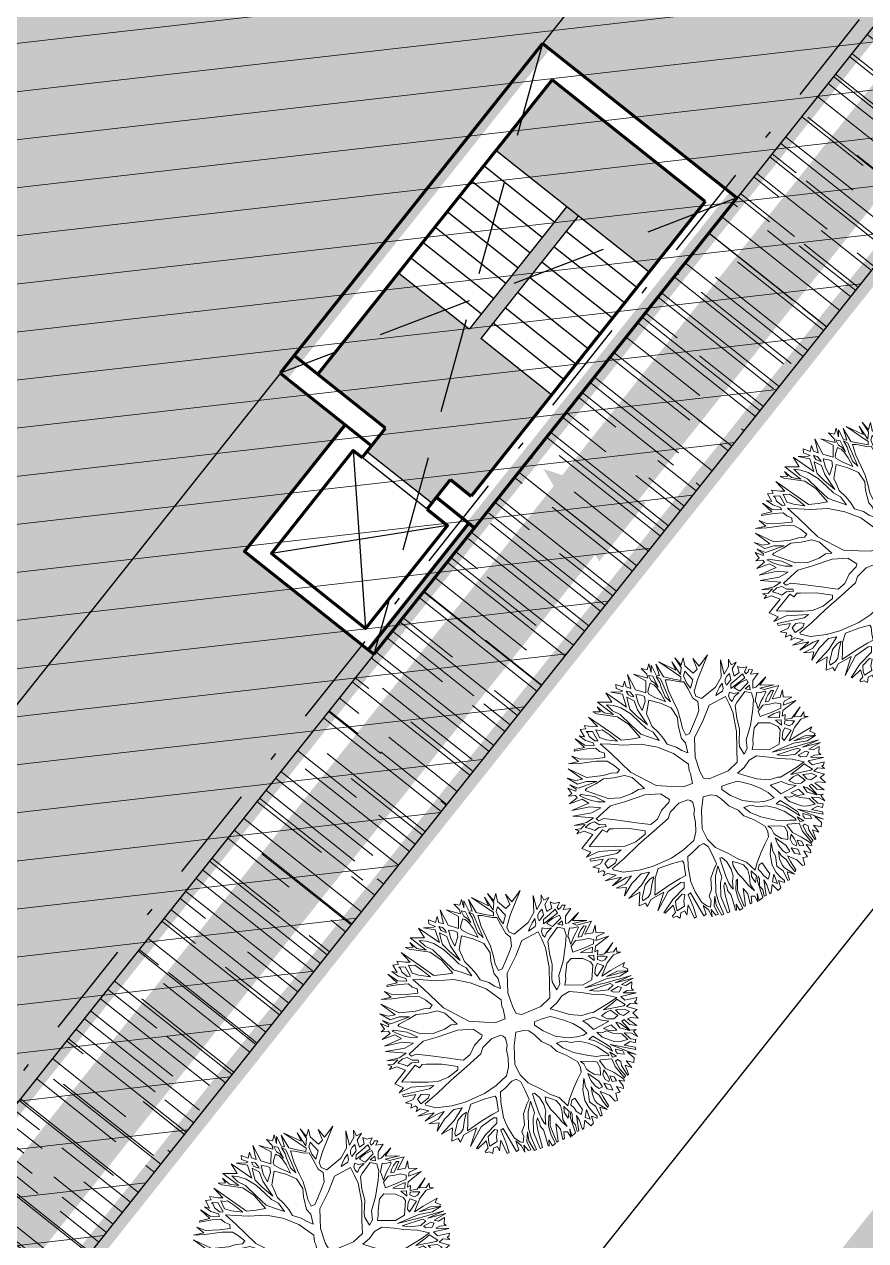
# Model space of a CAD drawing. Header units: metres. Extents: x -664657 to -643449, y -1076720 to -1062383.
# Drawn here: x -660292.32 to -660281.14, y -1066170.79 to -1066154.62 of the extents above; entities that cross this region are included whole.
import ezdxf

# ---------------------------------------------------------------- set-up
doc = ezdxf.new("R2010")
doc.units = ezdxf.units.M
doc.header["$LTSCALE"] = 0.1
for name, pattern in [('DASHDOT', [25.4, 12.7, -6.35, 0, -6.35]), ('DASHED', [19.05, 12.7, -6.35]), ('DIVIDE', [31.75, 12.7, -6.35, 0, -6.35, 0, -6.35]), ('DOT', [6.35, 0, -6.35])]:
    doc.linetypes.add(name, pattern=pattern)
doc.layers.get('0').update_dxf_attribs({"color": 8, "lineweight": 9})
for name, color, linetype in [('AA_THER_DOPRAVA', 142, 'Continuous'), ('AA_THER_KOMUNIKACE', 201, 'Continuous'), ('AA_THER_osy', 46, 'DASHDOT'), ('AA_THER_slabá', 4, 'Continuous'), ('AA_THER_srafy', 52, 'Continuous'), ('AA_THER_SRAFY KATASTR', 14, 'Continuous'), ('AA_THER_ZNACENI', 7, 'Continuous'), ('AA_THER_čerchovaná', 84, 'DIVIDE'), ('AA_THER_čárkovaná', 5, 'DASHED')]:
    doc.layers.add(name, color=color, linetype=linetype)
doc.layers.add('AA_THER_pomocná', color=30, linetype='Continuous', plot=False)
doc.layers.add('AA_THER_silná', color=1, linetype='Continuous', lineweight=70)
doc.layers.add('AA_THER_STAFAZ', color=252, linetype='Continuous', lineweight=0)

# ---------------------------------------------------------------- blocks, each defined once
blk = doc.blocks.new('A$C0C461CEA')
for p, q in [((0.303, 0.735), (0.335, 0.855)), ((0.335, 0.855), (0.332, 0.706)), ((0.483, 0.777), (0.463, 0.845)), ((0.463, 0.845), (0.503, 0.812)), ((0.503, 0.812), (0.541, 0.849)), ((0.541, 0.849), (0.523, 0.775)), ((0.063, 0.606), (-0.009, 0.765)), ((-0.009, 0.765), (0.101, 0.706)), ((0.101, 0.706), (0.094, 0.804)), ((0.094, 0.804), (0.195, 0.61)), ((0.214, 0.725), (0.134, 0.788)), ((0.134, 0.788), (0.212, 0.751)), ((0.191, 0.795), (0.205, 0.826)), ((0.231, 0.749), (0.191, 0.795)), ((0.205, 0.826), (0.247, 0.779)), ((0.212, 0.751), (0.231, 0.749)), ((0.247, 0.779), (0.283, 0.818)), ((0.283, 0.818), (0.273, 0.766)), ((0.273, 0.766), (0.303, 0.735)), ((0.448, 0.732), (0.381, 0.832)), ((0.381, 0.832), (0.473, 0.745)), ((0.473, 0.745), (0.483, 0.777)), ((0.49, 0.711), (0.491, 0.762)), ((0.491, 0.762), (0.519, 0.739)), ((0.519, 0.739), (0.518, 0.634)), ((0.523, 0.775), (0.552, 0.829)), ((0.552, 0.829), (0.55, 0.733)), ((0.572, 0.716), (0.592, 0.82)), ((0.592, 0.82), (0.599, 0.69)), ((0.732, 0.619), (0.623, 0.824)), ((0.623, 0.824), (0.721, 0.691)), ((0.721, 0.691), (0.725, 0.772)), ((0.725, 0.772), (0.739, 0.638)), ((0.773, 0.691), (0.762, 0.79)), ((0.762, 0.79), (0.78, 0.708)), ((0.782, 0.71), (0.826, 0.755)), ((0.826, 0.755), (0.807, 0.687)), ((-0.205, 0.61), (-0.205, 0.641)), ((-0.205, 0.641), (-0.143, 0.596)), ((-0.108, 0.579), (-0.136, 0.688)), ((-0.136, 0.688), (-0.031, 0.479)), ((-0.062, 0.681), (-0.084, 0.71)), ((-0.084, 0.71), (-0.025, 0.681)), ((0.086, 0.573), (-0.062, 0.681)), ((-0.025, 0.681), (-0.029, 0.73)), ((-0.029, 0.73), (-0.001, 0.656)), ((-0.001, 0.656), (0.063, 0.606)), ((0.049, 0.709), (0.1, 0.674)), ((0.071, 0.64), (0.049, 0.709)), ((0.115, 0.58), (0.071, 0.64)), ((0.1, 0.674), (0.148, 0.626)), ((0.195, 0.61), (0.214, 0.725)), ((0.212, 0.581), (0.226, 0.644)), ((0.226, 0.644), (0.236, 0.684)), ((0.236, 0.684), (0.278, 0.625)), ((0.256, 0.734), (0.28, 0.713)), ((0.257, 0.695), (0.256, 0.734)), ((0.272, 0.676), (0.257, 0.695)), ((0.291, 0.657), (0.272, 0.676)), ((0.28, 0.713), (0.29, 0.678)), ((0.29, 0.678), (0.291, 0.657)), ((0.298, 0.594), (0.316, 0.668)), ((0.316, 0.668), (0.354, 0.641)), ((0.332, 0.706), (0.398, 0.641)), ((0.354, 0.641), (0.373, 0.618)), ((0.398, 0.641), (0.448, 0.732)), ((0.419, 0.639), (0.417, 0.618)), ((0.438, 0.663), (0.419, 0.639)), ((0.471, 0.697), (0.438, 0.663)), ((0.482, 0.682), (0.471, 0.697)), ((0.492, 0.669), (0.482, 0.682)), ((0.505, 0.682), (0.49, 0.711)), ((0.503, 0.634), (0.492, 0.669)), ((0.512, 0.575), (0.503, 0.634)), ((0.518, 0.634), (0.505, 0.682)), ((0.539, 0.622), (0.547, 0.66)), ((0.544, 0.723), (0.568, 0.689)), ((0.547, 0.66), (0.544, 0.723)), ((0.55, 0.733), (0.572, 0.716)), ((0.568, 0.689), (0.562, 0.609)), ((0.6, 0.66), (0.581, 0.563)), ((0.599, 0.69), (0.656, 0.641)), ((0.629, 0.644), (0.6, 0.66)), ((0.699, 0.587), (0.629, 0.644)), ((0.656, 0.641), (0.716, 0.594)), ((0.739, 0.638), (0.773, 0.691)), ((0.785, 0.647), (0.756, 0.617)), ((0.78, 0.708), (0.782, 0.71)), ((0.811, 0.549), (0.785, 0.647)), ((0.807, 0.687), (0.84, 0.599)), ((1.024, 0.679), (0.847, 0.53)), ((0.888, 0.613), (0.897, 0.711)), ((0.897, 0.711), (0.915, 0.627)), ((0.915, 0.627), (1.024, 0.679)), ((-0.291, 0.473), (-0.326, 0.577)), ((-0.326, 0.577), (-0.279, 0.488)), ((-0.256, 0.522), (-0.284, 0.582)), ((-0.284, 0.582), (-0.25, 0.553)), ((-0.25, 0.553), (-0.251, 0.627)), ((-0.251, 0.627), (-0.205, 0.61)), ((-0.215, 0.587), (-0.164, 0.562)), ((-0.208, 0.57), (-0.215, 0.587)), ((-0.212, 0.536), (-0.208, 0.57)), ((-0.186, 0.48), (-0.212, 0.536)), ((-0.164, 0.562), (-0.163, 0.47)), ((-0.143, 0.596), (-0.108, 0.579)), ((-0.134, 0.562), (-0.138, 0.487)), ((-0.111, 0.544), (-0.134, 0.562)), ((-0.084, 0.536), (-0.111, 0.544)), ((-0.05, 0.471), (-0.084, 0.536)), ((0.141, 0.467), (0.086, 0.573)), ((0.154, 0.458), (0.115, 0.58)), ((0.148, 0.626), (0.198, 0.54)), ((0.198, 0.54), (0.234, 0.438)), ((0.236, 0.499), (0.212, 0.581)), ((0.278, 0.625), (0.267, 0.543)), ((0.267, 0.543), (0.281, 0.388)), ((0.299, 0.519), (0.298, 0.594)), ((0.359, 0.578), (0.299, 0.519)), ((0.392, 0.572), (0.318, 0.477)), ((0.373, 0.618), (0.359, 0.578)), ((0.469, 0.501), (0.392, 0.572)), ((0.417, 0.618), (0.449, 0.568)), ((0.449, 0.568), (0.492, 0.518)), ((0.511, 0.491), (0.512, 0.575)), ((0.53, 0.531), (0.539, 0.622)), ((0.551, 0.471), (0.53, 0.531)), ((0.562, 0.609), (0.551, 0.471)), ((0.581, 0.563), (0.574, 0.456)), ((0.735, 0.569), (0.699, 0.587)), ((0.716, 0.594), (0.732, 0.619)), ((0.736, 0.502), (0.735, 0.569)), ((0.756, 0.617), (0.75, 0.55)), ((0.75, 0.55), (0.759, 0.494)), ((0.759, 0.494), (0.811, 0.549)), ((0.847, 0.53), (0.772, 0.454)), ((0.84, 0.599), (0.888, 0.613)), ((1.039, 0.454), (1.103, 0.589)), ((1.103, 0.589), (1.074, 0.465)), ((1.137, 0.506), (1.166, 0.562)), ((1.166, 0.562), (1.164, 0.508)), ((-0.394, 0.388), (-0.424, 0.459)), ((-0.424, 0.459), (-0.372, 0.399)), ((-0.386, 0.487), (-0.377, 0.497)), ((-0.28, 0.452), (-0.386, 0.487)), ((-0.377, 0.497), (-0.291, 0.473)), ((-0.209, 0.421), (-0.28, 0.452)), ((-0.279, 0.488), (-0.209, 0.448)), ((-0.207, 0.472), (-0.256, 0.522)), ((-0.209, 0.448), (-0.207, 0.472)), ((-0.194, 0.381), (-0.209, 0.421)), ((-0.163, 0.47), (-0.186, 0.48)), ((-0.157, 0.436), (-0.114, 0.321)), ((-0.081, 0.391), (-0.157, 0.436)), ((-0.138, 0.487), (-0.095, 0.443)), ((-0.095, 0.443), (-0.013, 0.385)), ((-0.013, 0.385), (-0.05, 0.471)), ((-0.031, 0.479), (0.019, 0.379)), ((0.175, 0.322), (0.141, 0.467)), ((0.193, 0.345), (0.154, 0.458)), ((0.234, 0.438), (0.258, 0.367)), ((0.281, 0.388), (0.236, 0.499)), ((0.318, 0.477), (0.314, 0.414)), ((0.532, 0.422), (0.469, 0.501)), ((0.492, 0.518), (0.511, 0.491)), ((0.54, 0.324), (0.532, 0.422)), ((0.574, 0.456), (0.571, 0.374)), ((0.738, 0.409), (0.736, 0.502)), ((0.772, 0.454), (0.768, 0.41)), ((0.955, 0.401), (1.039, 0.454)), ((1.085, 0.438), (1.06, 0.421)), ((1.074, 0.465), (1.137, 0.506)), ((1.117, 0.447), (1.085, 0.438)), ((1.102, 0.394), (1.117, 0.447)), ((1.154, 0.472), (1.142, 0.409)), ((1.213, 0.508), (1.154, 0.472)), ((1.164, 0.508), (1.213, 0.508)), ((1.193, 0.416), (1.206, 0.47)), ((1.206, 0.47), (1.232, 0.441)), ((1.232, 0.441), (1.276, 0.429)), ((1.276, 0.429), (1.239, 0.399)), ((-0.436, 0.238), (-0.503, 0.376)), ((-0.503, 0.376), (-0.397, 0.235)), ((-0.394, 0.371), (-0.482, 0.412)), ((-0.482, 0.412), (-0.394, 0.388)), ((-0.256, 0.32), (-0.394, 0.371)), ((-0.372, 0.399), (-0.265, 0.347)), ((-0.265, 0.347), (-0.176, 0.312)), ((-0.174, 0.275), (-0.256, 0.32)), ((-0.162, 0.346), (-0.194, 0.381)), ((-0.176, 0.312), (-0.162, 0.346)), ((-0.114, 0.321), (-0.04, 0.095)), ((0.012, 0.333), (-0.081, 0.391)), ((0.154, 0.269), (0.012, 0.333)), ((0.019, 0.379), (0.096, 0.349)), ((0.096, 0.349), (0.175, 0.322)), ((0.24, 0.295), (0.193, 0.345)), ((0.258, 0.367), (0.296, 0.309)), ((0.314, 0.414), (0.309, 0.363)), ((0.309, 0.363), (0.334, 0.286)), ((0.513, 0.258), (0.54, 0.324)), ((0.571, 0.374), (0.551, 0.283)), ((0.731, 0.289), (0.76, 0.363)), ((0.76, 0.363), (0.738, 0.409)), ((0.768, 0.41), (0.8, 0.37)), ((0.8, 0.37), (0.955, 0.401)), ((0.943, 0.354), (0.922, 0.336)), ((0.922, 0.336), (0.992, 0.342)), ((0.983, 0.384), (0.943, 0.354)), ((1.022, 0.404), (0.983, 0.384)), ((0.992, 0.342), (1.008, 0.359)), ((1.008, 0.359), (1.022, 0.404)), ((1.06, 0.421), (1.046, 0.396)), ((1.046, 0.396), (1.046, 0.37)), ((1.046, 0.37), (1.102, 0.394)), ((1.084, 0.364), (1.065, 0.329)), ((1.065, 0.329), (1.216, 0.353)), ((1.151, 0.377), (1.084, 0.364)), ((1.115, 0.327), (1.094, 0.318)), ((1.094, 0.318), (1.123, 0.272)), ((1.157, 0.334), (1.115, 0.327)), ((1.142, 0.409), (1.193, 0.416)), ((1.216, 0.393), (1.151, 0.377)), ((1.223, 0.332), (1.157, 0.334)), ((1.216, 0.353), (1.216, 0.393)), ((1.221, 0.303), (1.223, 0.332)), ((1.239, 0.399), (1.239, 0.378)), ((1.239, 0.378), (1.266, 0.383)), ((1.336, 0.335), (1.265, 0.299)), ((1.266, 0.383), (1.281, 0.398)), ((1.308, 0.383), (1.275, 0.358)), ((1.275, 0.358), (1.336, 0.335)), ((1.281, 0.398), (1.308, 0.383)), ((-0.577, 0.172), (-0.583, 0.229)), ((-0.583, 0.229), (-0.536, 0.174)), ((-0.526, 0.187), (-0.556, 0.247)), ((-0.556, 0.247), (-0.505, 0.187)), ((-0.495, 0.221), (-0.55, 0.309)), ((-0.55, 0.309), (-0.495, 0.256)), ((-0.495, 0.256), (-0.436, 0.238)), ((-0.415, 0.205), (-0.495, 0.221)), ((-0.397, 0.235), (-0.263, 0.181)), ((-0.142, 0.224), (-0.174, 0.275)), ((-0.114, 0.159), (-0.142, 0.224)), ((0.266, 0.178), (0.154, 0.269)), ((0.308, 0.222), (0.24, 0.295)), ((0.296, 0.309), (0.308, 0.222)), ((0.334, 0.286), (0.348, 0.221)), ((0.348, 0.221), (0.354, 0.16)), ((0.485, 0.148), (0.513, 0.258)), ((0.534, 0.218), (0.533, 0.155)), ((0.551, 0.283), (0.534, 0.218)), ((0.619, 0.192), (0.694, 0.255)), ((0.694, 0.255), (0.731, 0.289)), ((0.834, 0.289), (0.726, 0.197)), ((0.992, 0.29), (0.834, 0.289)), ((0.985, 0.138), (0.99, 0.219)), ((0.99, 0.219), (0.992, 0.29)), ((1.019, 0.28), (1.014, 0.25)), ((1.014, 0.25), (1.022, 0.223)), ((1.04, 0.305), (1.019, 0.28)), ((1.022, 0.223), (1.057, 0.251)), ((1.065, 0.28), (1.04, 0.305)), ((1.161, 0.247), (1.054, 0.196)), ((1.057, 0.251), (1.11, 0.266)), ((1.11, 0.266), (1.065, 0.28)), ((1.123, 0.272), (1.221, 0.303)), ((1.207, 0.21), (1.161, 0.247)), ((1.221, 0.277), (1.173, 0.268)), ((1.173, 0.268), (1.209, 0.239)), ((1.209, 0.239), (1.221, 0.277)), ((1.265, 0.299), (1.236, 0.242)), ((1.236, 0.242), (1.263, 0.236)), ((1.263, 0.236), (1.379, 0.275)), ((1.411, 0.18), (1.289, 0.213)), ((1.289, 0.213), (1.317, 0.184)), ((1.379, 0.275), (1.301, 0.236)), ((1.301, 0.236), (1.411, 0.18)), ((-0.635, 0.101), (-0.551, 0.117)), ((-0.612, 0.165), (-0.577, 0.172)), ((-0.557, 0.142), (-0.612, 0.165)), ((-0.551, 0.117), (-0.557, 0.142)), ((-0.536, 0.174), (-0.526, 0.187)), ((-0.509, 0.126), (-0.526, 0.126)), ((-0.526, 0.126), (-0.492, 0.08)), ((-0.416, 0.057), (-0.509, 0.126)), ((-0.505, 0.187), (-0.335, 0.163)), ((-0.444, 0.15), (-0.46, 0.141)), ((-0.46, 0.141), (-0.318, -0.013)), ((-0.353, 0.149), (-0.444, 0.15)), ((-0.335, 0.163), (-0.415, 0.205)), ((-0.273, 0.155), (-0.353, 0.149)), ((-0.191, 0.121), (-0.273, 0.155)), ((-0.263, 0.181), (-0.194, 0.167)), ((-0.194, 0.167), (-0.145, 0.146)), ((-0.099, 0.096), (-0.191, 0.121)), ((-0.145, 0.146), (-0.114, 0.159)), ((0.364, 0.065), (0.266, 0.178)), ((0.354, 0.16), (0.409, 0.103)), ((0.498, 0.096), (0.485, 0.148)), ((0.533, 0.155), (0.567, 0.153)), ((0.567, 0.153), (0.619, 0.192)), ((0.726, 0.197), (0.588, 0.099)), ((0.934, -0.024), (0.985, 0.138)), ((1.029, 0.181), (0.99, 0.078)), ((1.054, 0.196), (1.029, 0.181)), ((1.15, 0.081), (1.193, 0.151)), ((1.201, 0.118), (1.192, 0.06)), ((1.192, 0.06), (1.242, 0.105)), ((1.193, 0.151), (1.207, 0.21)), ((1.249, 0.194), (1.201, 0.132)), ((1.201, 0.132), (1.201, 0.118)), ((1.242, 0.105), (1.277, 0.128)), ((1.268, 0.179), (1.249, 0.194)), ((1.314, 0.169), (1.268, 0.179)), ((1.294, 0.108), (1.276, 0.086)), ((1.277, 0.128), (1.319, 0.158)), ((1.327, 0.131), (1.294, 0.108)), ((1.305, 0.077), (1.384, 0.138)), ((1.319, 0.158), (1.314, 0.169)), ((1.317, 0.184), (1.443, 0.155)), ((1.367, 0.149), (1.327, 0.131)), ((1.443, 0.155), (1.34, 0.081)), ((1.384, 0.138), (1.367, 0.149)), ((1.406, 0.061), (1.454, 0.109)), ((1.454, 0.109), (1.431, 0.05)), ((-0.493, -0.002), (-0.644, 0.041)), ((-0.644, 0.041), (-0.485, 0.03)), ((-0.519, 0.086), (-0.635, 0.101)), ((-0.485, 0.03), (-0.519, 0.086)), ((-0.492, 0.08), (-0.453, 0.038)), ((-0.453, 0.038), (-0.411, 0.003)), ((-0.354, -0.026), (-0.416, 0.057)), ((-0.411, 0.003), (-0.354, -0.026)), ((-0.05, 0.048), (-0.099, 0.096)), ((0, -0.086), (-0.05, 0.048)), ((-0.04, 0.095), (0.101, -0.11)), ((0.435, -0.079), (0.364, 0.065)), ((0.409, 0.103), (0.439, 0.053)), ((0.439, 0.053), (0.476, 0.01)), ((0.476, 0.01), (0.498, 0.096)), ((0.588, 0.099), (0.514, -0.053)), ((0.99, 0.078), (0.966, -0.017)), ((1.064, -0.035), (1.15, 0.081)), ((1.184, 0.044), (1.176, -0.007)), ((1.242, 0.072), (1.184, 0.044)), ((1.297, 0.051), (1.242, 0.072)), ((1.276, 0.086), (1.305, 0.077)), ((1.347, 0.037), (1.297, 0.051)), ((1.34, 0.081), (1.406, 0.061)), ((1.386, 0.006), (1.347, 0.037)), ((1.367, -0.026), (1.386, 0.006)), ((1.421, 0.016), (1.398, -0.011)), ((1.495, 0.013), (1.421, 0.016)), ((1.431, 0.05), (1.495, 0.013)), ((-0.599, -0.118), (-0.687, -0.081)), ((-0.687, -0.081), (-0.582, -0.108)), ((-0.508, -0.101), (-0.659, -0.004)), ((-0.659, -0.004), (-0.5, -0.057)), ((-0.544, -0.105), (-0.508, -0.101)), ((-0.5, -0.057), (-0.412, -0.054)), ((-0.412, -0.054), (-0.493, -0.002)), ((-0.33, -0.078), (-0.491, -0.12)), ((-0.208, -0.104), (-0.33, -0.078)), ((-0.318, -0.013), (-0.221, -0.06)), ((-0.221, -0.06), (-0.118, -0.072)), ((-0.023, -0.134), (-0.208, -0.104)), ((-0.118, -0.072), (-0.051, -0.067)), ((-0.051, -0.067), (0, -0.086)), ((0.412, -0.132), (0.435, -0.079)), ((0.514, -0.053), (0.492, -0.182)), ((0.864, -0.159), (0.934, -0.024)), ((0.966, -0.017), (0.908, -0.119)), ((0.973, -0.127), (1.064, -0.035)), ((1.084, -0.067), (1.026, -0.151)), ((1.138, -0.047), (1.084, -0.067)), ((1.225, -0.095), (1.138, -0.047)), ((1.176, -0.007), (1.277, -0.02)), ((1.271, -0.153), (1.225, -0.095)), ((1.231, -0.04), (1.321, -0.091)), ((1.289, -0.041), (1.231, -0.04)), ((1.277, -0.02), (1.367, -0.026)), ((1.324, -0.116), (1.277, -0.096)), ((1.277, -0.096), (1.303, -0.157)), ((1.346, -0.047), (1.289, -0.041)), ((1.321, -0.091), (1.346, -0.047)), ((1.374, -0.053), (1.346, -0.093)), ((1.346, -0.093), (1.374, -0.091)), ((1.374, -0.091), (1.353, -0.129)), ((1.514, -0.029), (1.374, -0.053)), ((1.398, -0.011), (1.514, -0.029)), ((1.41, -0.147), (1.519, -0.094)), ((1.519, -0.094), (1.431, -0.145)), ((-0.701, -0.157), (-0.672, -0.144)), ((-0.634, -0.167), (-0.701, -0.157)), ((-0.672, -0.144), (-0.697, -0.115)), ((-0.697, -0.115), (-0.649, -0.134)), ((-0.649, -0.134), (-0.599, -0.118)), ((-0.583, -0.227), (-0.634, -0.167)), ((-0.561, -0.129), (-0.611, -0.142)), ((-0.611, -0.142), (-0.575, -0.175)), ((-0.582, -0.108), (-0.544, -0.105)), ((-0.575, -0.175), (-0.552, -0.204)), ((-0.519, -0.137), (-0.561, -0.129)), ((-0.552, -0.204), (-0.506, -0.197)), ((-0.491, -0.179), (-0.519, -0.137)), ((-0.506, -0.197), (-0.448, -0.22)), ((-0.491, -0.12), (-0.481, -0.145)), ((-0.444, -0.203), (-0.491, -0.179)), ((-0.481, -0.145), (-0.435, -0.149)), ((-0.448, -0.22), (-0.444, -0.203)), ((-0.435, -0.149), (-0.35, -0.207)), ((-0.35, -0.207), (-0.2, -0.314)), ((0.101, -0.19), (-0.023, -0.134)), ((0.101, -0.11), (0.215, -0.18)), ((0.147, -0.271), (0.101, -0.19)), ((0.215, -0.18), (0.302, -0.23)), ((0.386, -0.241), (0.412, -0.157)), ((0.412, -0.157), (0.412, -0.132)), ((0.492, -0.182), (0.493, -0.246)), ((0.814, -0.262), (0.864, -0.159)), ((0.908, -0.119), (0.897, -0.15)), ((0.897, -0.15), (0.901, -0.228)), ((0.901, -0.228), (0.946, -0.198)), ((0.946, -0.198), (0.973, -0.127)), ((1.009, -0.187), (0.98, -0.225)), ((1.026, -0.151), (1.009, -0.187)), ((1.208, -0.294), (1.276, -0.187)), ((1.276, -0.187), (1.271, -0.153)), ((1.318, -0.192), (1.287, -0.212)), ((1.303, -0.157), (1.324, -0.116)), ((1.356, -0.236), (1.318, -0.192)), ((1.347, -0.14), (1.333, -0.161)), ((1.333, -0.161), (1.36, -0.194)), ((1.368, -0.148), (1.347, -0.14)), ((1.353, -0.129), (1.41, -0.147)), ((1.36, -0.194), (1.389, -0.194)), ((1.4, -0.166), (1.368, -0.148)), ((1.389, -0.194), (1.421, -0.179)), ((1.476, -0.191), (1.394, -0.229)), ((1.421, -0.179), (1.4, -0.166)), ((1.431, -0.145), (1.486, -0.17)), ((1.541, -0.201), (1.476, -0.191)), ((1.486, -0.17), (1.527, -0.148)), ((1.527, -0.148), (1.511, -0.184)), ((1.511, -0.184), (1.541, -0.201)), ((-0.721, -0.288), (-0.583, -0.227)), ((-0.67, -0.354), (-0.721, -0.288)), ((-0.49, -0.229), (-0.658, -0.302)), ((-0.658, -0.302), (-0.588, -0.343)), ((-0.465, -0.267), (-0.49, -0.229)), ((-0.431, -0.251), (-0.465, -0.267)), ((-0.402, -0.266), (-0.431, -0.251)), ((-0.281, -0.328), (-0.402, -0.266)), ((-0.2, -0.314), (-0.141, -0.358)), ((0.046, -0.318), (0.128, -0.29)), ((0.128, -0.29), (0.147, -0.271)), ((0.302, -0.23), (0.386, -0.241)), ((0.493, -0.246), (0.533, -0.274)), ((0.533, -0.274), (0.71, -0.29)), ((0.71, -0.29), (0.814, -0.262)), ((0.846, -0.329), (0.914, -0.295)), ((0.914, -0.295), (0.987, -0.292)), ((0.98, -0.225), (1.12, -0.297)), ((0.987, -0.292), (1.076, -0.35)), ((1.12, -0.297), (1.208, -0.294)), ((1.287, -0.212), (1.256, -0.26)), ((1.256, -0.26), (1.262, -0.288)), ((1.262, -0.288), (1.356, -0.236)), ((1.394, -0.229), (1.298, -0.308)), ((1.298, -0.308), (1.389, -0.301)), ((1.389, -0.301), (1.527, -0.295)), ((1.527, -0.295), (1.496, -0.321)), ((-0.722, -0.374), (-0.67, -0.354)), ((-0.605, -0.381), (-0.722, -0.374)), ((-0.705, -0.422), (-0.705, -0.403)), ((-0.705, -0.403), (-0.475, -0.468)), ((-0.429, -0.459), (-0.605, -0.381)), ((-0.588, -0.343), (-0.459, -0.411)), ((-0.459, -0.411), (-0.383, -0.446)), ((-0.167, -0.411), (-0.281, -0.328)), ((-0.182, -0.436), (-0.167, -0.411)), ((-0.141, -0.358), (-0.098, -0.387)), ((0.06, -0.41), (-0.099, -0.448)), ((-0.098, -0.387), (-0.025, -0.371)), ((-0.025, -0.371), (0.046, -0.318)), ((0.101, -0.37), (0.06, -0.41)), ((0.202, -0.337), (0.101, -0.37)), ((0.284, -0.347), (0.202, -0.337)), ((0.301, -0.364), (0.284, -0.347)), ((0.295, -0.448), (0.313, -0.389)), ((0.313, -0.389), (0.301, -0.364)), ((0.414, -0.386), (0.348, -0.481)), ((0.482, -0.404), (0.414, -0.386)), ((0.518, -0.429), (0.482, -0.404)), ((0.601, -0.382), (0.587, -0.408)), ((0.587, -0.408), (0.628, -0.487)), ((0.66, -0.39), (0.601, -0.382)), ((0.74, -0.406), (0.66, -0.39)), ((0.768, -0.431), (0.74, -0.406)), ((0.773, -0.347), (0.846, -0.329)), ((0.833, -0.407), (0.773, -0.347)), ((0.896, -0.469), (0.833, -0.407)), ((1.076, -0.35), (1.146, -0.402)), ((1.322, -0.346), (1.122, -0.328)), ((1.122, -0.328), (1.314, -0.377)), ((1.146, -0.366), (1.331, -0.398)), ((1.205, -0.406), (1.146, -0.366)), ((1.146, -0.402), (1.247, -0.462)), ((1.293, -0.438), (1.205, -0.406)), ((1.314, -0.377), (1.526, -0.421)), ((1.436, -0.382), (1.322, -0.346)), ((1.331, -0.398), (1.35, -0.423)), ((1.439, -0.334), (1.334, -0.329)), ((1.334, -0.329), (1.521, -0.375)), ((1.526, -0.421), (1.375, -0.412)), ((1.375, -0.412), (1.53, -0.449)), ((1.521, -0.375), (1.436, -0.382)), ((1.513, -0.369), (1.439, -0.334)), ((1.496, -0.321), (1.528, -0.358)), ((1.528, -0.358), (1.513, -0.369)), ((-0.671, -0.512), (-0.715, -0.477)), ((-0.715, -0.477), (-0.643, -0.483)), ((-0.602, -0.457), (-0.705, -0.422)), ((-0.697, -0.539), (-0.671, -0.512)), ((-0.643, -0.483), (-0.602, -0.457)), ((-0.562, -0.478), (-0.608, -0.497)), ((-0.608, -0.497), (-0.603, -0.545)), ((-0.528, -0.49), (-0.562, -0.478)), ((-0.5, -0.512), (-0.528, -0.49)), ((-0.523, -0.534), (-0.5, -0.512)), ((-0.475, -0.468), (-0.429, -0.459)), ((-0.274, -0.489), (-0.439, -0.537)), ((-0.383, -0.446), (-0.284, -0.456)), ((-0.284, -0.456), (-0.182, -0.436)), ((-0.099, -0.448), (-0.274, -0.489)), ((0.252, -0.551), (0.271, -0.484)), ((0.271, -0.484), (0.295, -0.448)), ((0.348, -0.481), (0.309, -0.559)), ((0.544, -0.477), (0.518, -0.429)), ((0.574, -0.561), (0.544, -0.477)), ((0.628, -0.487), (0.7, -0.576)), ((0.831, -0.489), (0.768, -0.431)), ((0.885, -0.552), (0.831, -0.489)), ((0.987, -0.527), (0.896, -0.469)), ((1.247, -0.462), (1.328, -0.531)), ((1.35, -0.423), (1.293, -0.438)), ((1.308, -0.455), (1.382, -0.454)), ((1.323, -0.478), (1.308, -0.455)), ((1.367, -0.498), (1.323, -0.478)), ((1.403, -0.475), (1.367, -0.498)), ((1.382, -0.454), (1.403, -0.475)), ((1.434, -0.521), (1.395, -0.521)), ((1.395, -0.521), (1.492, -0.575)), ((1.53, -0.449), (1.415, -0.452)), ((1.415, -0.452), (1.445, -0.477)), ((1.485, -0.543), (1.434, -0.521)), ((1.445, -0.477), (1.505, -0.474)), ((1.505, -0.474), (1.477, -0.522)), ((1.477, -0.522), (1.485, -0.543)), ((-0.651, -0.541), (-0.697, -0.539)), ((-0.537, -0.67), (-0.676, -0.63)), ((-0.676, -0.63), (-0.569, -0.633)), ((-0.67, -0.585), (-0.643, -0.564)), ((-0.628, -0.583), (-0.67, -0.585)), ((-0.643, -0.564), (-0.651, -0.541)), ((-0.569, -0.633), (-0.628, -0.583)), ((-0.603, -0.545), (-0.555, -0.54)), ((-0.569, -0.566), (-0.571, -0.578)), ((-0.571, -0.578), (-0.503, -0.638)), ((-0.439, -0.537), (-0.569, -0.566)), ((-0.555, -0.54), (-0.523, -0.534)), ((0.165, -0.682), (0.215, -0.623)), ((0.215, -0.623), (0.252, -0.551)), ((0.276, -0.629), (0.273, -0.73)), ((0.309, -0.559), (0.276, -0.629)), ((0.627, -0.632), (0.574, -0.561)), ((0.648, -0.697), (0.627, -0.632)), ((0.7, -0.576), (0.793, -0.643)), ((0.927, -0.618), (0.885, -0.552)), ((0.953, -0.683), (0.927, -0.618)), ((0.973, -0.572), (1.072, -0.589)), ((0.997, -0.622), (0.973, -0.572)), ((1.063, -0.541), (0.987, -0.527)), ((1.018, -0.681), (0.997, -0.622)), ((1.084, -0.55), (1.063, -0.541)), ((1.072, -0.589), (1.119, -0.642)), ((1.24, -0.542), (1.084, -0.55)), ((1.135, -0.61), (1.181, -0.601)), ((1.169, -0.658), (1.135, -0.61)), ((1.271, -0.556), (1.173, -0.572)), ((1.173, -0.572), (1.345, -0.623)), ((1.181, -0.601), (1.228, -0.603)), ((1.228, -0.603), (1.262, -0.674)), ((1.328, -0.531), (1.24, -0.542)), ((1.339, -0.652), (1.266, -0.621)), ((1.266, -0.621), (1.279, -0.67)), ((1.32, -0.545), (1.271, -0.556)), ((1.362, -0.62), (1.32, -0.545)), ((1.345, -0.623), (1.362, -0.62)), ((1.492, -0.575), (1.361, -0.539)), ((1.361, -0.539), (1.376, -0.585)), ((1.404, -0.631), (1.364, -0.641)), ((1.376, -0.585), (1.48, -0.613)), ((1.457, -0.664), (1.404, -0.631)), ((1.48, -0.613), (1.461, -0.634)), ((-0.639, -0.698), (-0.537, -0.67)), ((-0.507, -0.691), (-0.639, -0.698)), ((-0.54, -0.767), (-0.622, -0.732)), ((-0.622, -0.732), (-0.532, -0.735)), ((-0.532, -0.735), (-0.456, -0.699)), ((-0.456, -0.699), (-0.507, -0.691)), ((-0.503, -0.638), (-0.373, -0.687)), ((-0.374, -0.724), (-0.483, -0.76)), ((-0.302, -0.746), (-0.374, -0.724)), ((-0.373, -0.687), (-0.256, -0.714)), ((-0.256, -0.714), (-0.076, -0.727)), ((-0.076, -0.727), (0.048, -0.713)), ((0.048, -0.713), (0.165, -0.682)), ((0.273, -0.73), (0.303, -0.824)), ((0.706, -0.765), (0.648, -0.697)), ((0.68, -0.635), (0.71, -0.698)), ((0.723, -0.641), (0.68, -0.635)), ((0.71, -0.698), (0.771, -0.775)), ((0.755, -0.654), (0.723, -0.641)), ((0.793, -0.687), (0.755, -0.654)), ((0.793, -0.643), (0.86, -0.669)), ((0.861, -0.713), (0.793, -0.687)), ((0.86, -0.669), (0.919, -0.683)), ((0.923, -0.765), (0.861, -0.713)), ((0.919, -0.683), (0.953, -0.683)), ((0.943, -0.738), (0.987, -0.729)), ((0.987, -0.729), (1.026, -0.796)), ((1.087, -0.68), (1.018, -0.681)), ((1.033, -0.716), (1.053, -0.774)), ((1.078, -0.743), (1.033, -0.716)), ((1.171, -0.679), (1.087, -0.68)), ((1.099, -0.713), (1.174, -0.717)), ((1.139, -0.759), (1.099, -0.713)), ((1.119, -0.642), (1.171, -0.679)), ((1.218, -0.683), (1.169, -0.658)), ((1.174, -0.717), (1.193, -0.78)), ((1.262, -0.674), (1.218, -0.683)), ((1.22, -0.716), (1.225, -0.775)), ((1.246, -0.741), (1.22, -0.716)), ((1.292, -0.73), (1.269, -0.733)), ((1.269, -0.733), (1.293, -0.833)), ((1.279, -0.67), (1.304, -0.696)), ((1.314, -0.791), (1.292, -0.73)), ((1.304, -0.696), (1.367, -0.69)), ((1.351, -0.74), (1.321, -0.736)), ((1.321, -0.736), (1.366, -0.826)), ((1.367, -0.69), (1.339, -0.652)), ((1.364, -0.641), (1.432, -0.706)), ((1.432, -0.706), (1.386, -0.715)), ((1.386, -0.715), (1.406, -0.775)), ((1.461, -0.634), (1.444, -0.636)), ((1.444, -0.636), (1.457, -0.664)), ((-0.483, -0.76), (-0.59, -0.822)), ((-0.59, -0.822), (-0.54, -0.767)), ((-0.568, -0.862), (-0.416, -0.81)), ((-0.388, -0.824), (-0.446, -0.892)), ((-0.416, -0.81), (-0.302, -0.746)), ((-0.329, -0.8), (-0.388, -0.824)), ((-0.335, -0.847), (-0.287, -0.798)), ((-0.287, -0.798), (-0.329, -0.8)), ((-0.283, -0.813), (-0.322, -0.887)), ((-0.221, -0.753), (-0.283, -0.813)), ((-0.092, -0.771), (-0.221, -0.753)), ((-0.004, -0.791), (-0.092, -0.771)), ((-0.024, -0.869), (-0.002, -0.812)), ((-0.002, -0.812), (-0.004, -0.791)), ((0.055, -0.78), (0.014, -0.86)), ((0.103, -0.771), (0.055, -0.78)), ((0.185, -0.745), (0.103, -0.771)), ((0.227, -0.745), (0.185, -0.745)), ((0.25, -0.786), (0.227, -0.745)), ((0.249, -0.862), (0.25, -0.786)), ((0.303, -0.824), (0.376, -0.924)), ((0.766, -0.864), (0.706, -0.765)), ((0.771, -0.775), (0.873, -0.86)), ((0.975, -0.826), (0.923, -0.765)), ((0.979, -0.769), (0.943, -0.738)), ((1.031, -0.928), (0.975, -0.826)), ((1.005, -0.804), (0.979, -0.769)), ((1.045, -0.869), (1.005, -0.804)), ((1.026, -0.796), (1.051, -0.84)), ((1.051, -0.84), (1.075, -0.882)), ((1.053, -0.774), (1.127, -0.856)), ((1.111, -0.744), (1.078, -0.743)), ((1.151, -0.786), (1.111, -0.744)), ((1.193, -0.78), (1.139, -0.759)), ((1.217, -0.83), (1.151, -0.786)), ((1.239, -0.897), (1.217, -0.83)), ((1.225, -0.775), (1.289, -0.835)), ((1.293, -0.863), (1.24, -0.831)), ((1.24, -0.831), (1.264, -0.903)), ((1.269, -0.792), (1.246, -0.741)), ((1.289, -0.835), (1.269, -0.792)), ((1.293, -0.833), (1.345, -0.856)), ((1.366, -0.826), (1.314, -0.791)), ((1.406, -0.775), (1.351, -0.74)), ((-0.457, -0.859), (-0.568, -0.862)), ((-0.519, -0.958), (-0.457, -0.859)), ((-0.463, -0.909), (-0.469, -0.936)), ((-0.469, -0.936), (-0.415, -0.93)), ((-0.446, -0.892), (-0.463, -0.909)), ((-0.415, -0.93), (-0.381, -0.913)), ((-0.381, -0.913), (-0.335, -0.847)), ((-0.322, -0.887), (-0.355, -0.942)), ((-0.355, -0.942), (-0.206, -0.924)), ((-0.206, -0.924), (-0.095, -0.918)), ((-0.095, -0.918), (-0.04, -0.918)), ((-0.04, -0.918), (-0.024, -0.869)), ((0.014, -0.86), (-0.027, -0.987)), ((0.243, -0.953), (0.249, -0.862)), ((0.292, -0.925), (0.277, -0.999)), ((0.309, -0.927), (0.292, -0.925)), ((0.33, -0.981), (0.309, -0.927)), ((0.376, -0.924), (0.427, -1.003)), ((0.75, -0.958), (0.766, -0.918)), ((0.766, -0.918), (0.766, -0.864)), ((0.789, -0.874), (0.884, -0.921)), ((0.804, -0.903), (0.789, -0.874)), ((0.804, -0.956), (0.804, -0.903)), ((0.873, -0.86), (0.932, -0.9)), ((0.884, -0.921), (0.914, -0.946)), ((0.914, -0.946), (0.914, -0.998)), ((0.932, -0.9), (0.98, -0.916)), ((0.939, -0.942), (0.95, -1.023)), ((0.95, -0.942), (0.939, -0.942)), ((1.04, -0.98), (0.95, -0.942)), ((0.98, -0.916), (1.029, -0.945)), ((1.029, -0.945), (1.031, -0.928)), ((1.075, -0.925), (1.045, -0.869)), ((1.05, -0.921), (1.086, -0.98)), ((1.051, -0.97), (1.05, -0.921)), ((1.075, -0.882), (1.075, -0.925)), ((1.259, -1.006), (1.085, -0.865)), ((1.085, -0.865), (1.242, -1.046)), ((1.098, -0.94), (1.107, -0.921)), ((1.105, -0.963), (1.098, -0.94)), ((1.107, -0.921), (1.156, -0.965)), ((1.127, -0.856), (1.163, -0.878)), ((1.163, -0.878), (1.239, -0.897)), ((1.249, -0.922), (1.189, -0.924)), ((1.189, -0.924), (1.265, -0.987)), ((1.281, -0.953), (1.249, -0.922)), ((1.264, -0.903), (1.302, -0.93)), ((1.302, -0.93), (1.281, -0.953)), ((1.327, -0.913), (1.293, -0.863)), ((1.345, -0.856), (1.318, -0.856)), ((1.318, -0.856), (1.327, -0.913)), ((-0.458, -0.964), (-0.519, -0.958)), ((-0.456, -0.999), (-0.458, -0.964)), ((-0.402, -0.959), (-0.456, -0.999)), ((-0.275, -0.955), (-0.402, -0.959)), ((-0.396, -1.075), (-0.275, -0.955)), ((-0.237, -0.968), (-0.396, -1.075)), ((-0.36, -1.114), (-0.235, -1.047)), ((-0.105, -0.95), (-0.237, -0.968)), ((-0.235, -1.047), (-0.102, -1.004)), ((-0.142, -1.045), (-0.222, -1.071)), ((-0.125, -1.059), (-0.142, -1.045)), ((-0.078, -0.962), (-0.105, -0.95)), ((-0.102, -1.004), (-0.078, -0.962)), ((-0.027, -0.987), (-0.034, -1.08)), ((0.102, -1.129), (0.142, -1.04)), ((0.184, -1.043), (0.122, -1.171)), ((0.142, -1.04), (0.206, -0.982)), ((0.246, -0.974), (0.184, -1.043)), ((0.206, -0.982), (0.243, -0.953)), ((0.23, -1.077), (0.246, -0.974)), ((0.277, -0.999), (0.264, -1.085)), ((0.333, -1.053), (0.33, -0.981)), ((0.374, -0.999), (0.362, -1.036)), ((0.362, -1.036), (0.365, -1.114)), ((0.41, -1.033), (0.374, -0.999)), ((0.444, -1.071), (0.41, -1.033)), ((0.427, -1.003), (0.48, -1.062)), ((0.558, -1.109), (0.631, -1.046)), ((0.631, -1.046), (0.693, -0.999)), ((0.746, -1.013), (0.692, -1.098)), ((0.693, -0.999), (0.75, -0.958)), ((0.726, -1.085), (0.746, -1.013)), ((0.79, -1.059), (0.793, -1.031)), ((0.793, -1.031), (0.796, -0.994)), ((0.796, -0.994), (0.85, -1.098)), ((0.813, -0.977), (0.804, -0.956)), ((0.841, -1.024), (0.813, -0.977)), ((0.885, -1.058), (0.841, -1.024)), ((0.914, -0.998), (0.885, -1.058)), ((0.906, -1.064), (0.934, -1.03)), ((0.934, -1.03), (0.94, -1.076)), ((0.95, -1.023), (1.001, -1.095)), ((1.032, -1.052), (1.04, -0.98)), ((1.059, -1.178), (1.032, -1.052)), ((1.086, -0.98), (1.051, -0.97)), ((1.059, -1.012), (1.058, -1.092)), ((1.08, -1.009), (1.059, -1.012)), ((1.097, -1.037), (1.08, -1.009)), ((1.085, -1.069), (1.097, -1.037)), ((1.156, -0.996), (1.105, -0.963)), ((1.156, -0.965), (1.156, -0.996)), ((1.242, -1.046), (1.185, -0.992)), ((1.185, -0.992), (1.213, -1.063)), ((1.265, -0.987), (1.259, -1.006)), ((-0.351, -1.121), (-0.36, -1.114)), ((-0.255, -1.094), (-0.351, -1.121)), ((-0.267, -1.159), (-0.255, -1.094)), ((-0.242, -1.119), (-0.248, -1.151)), ((-0.248, -1.151), (-0.172, -1.146)), ((-0.222, -1.071), (-0.242, -1.119)), ((-0.141, -1.15), (-0.193, -1.224)), ((-0.172, -1.146), (-0.16, -1.106)), ((-0.16, -1.106), (-0.125, -1.059)), ((-0.146, -1.278), (-0.141, -1.15)), ((-0.098, -1.074), (-0.109, -1.185)), ((-0.075, -1.069), (-0.098, -1.074)), ((-0.066, -1.3), (-0.075, -1.069)), ((-0.034, -1.08), (-0.027, -1.189)), ((0.056, -1.171), (0.102, -1.129)), ((0.143, -1.221), (0.197, -1.113)), ((0.207, -1.153), (0.183, -1.225)), ((0.197, -1.113), (0.23, -1.077)), ((0.232, -1.127), (0.207, -1.153)), ((0.227, -1.18), (0.232, -1.127)), ((0.264, -1.085), (0.258, -1.15)), ((0.258, -1.15), (0.261, -1.188)), ((0.267, -1.213), (0.294, -1.15)), ((0.294, -1.15), (0.321, -1.112)), ((0.297, -1.24), (0.34, -1.156)), ((0.321, -1.112), (0.333, -1.053)), ((0.34, -1.156), (0.325, -1.162)), ((0.365, -1.114), (0.382, -1.166)), ((0.443, -1.184), (0.457, -1.127)), ((0.457, -1.127), (0.444, -1.071)), ((0.48, -1.148), (0.458, -1.192)), ((0.48, -1.062), (0.512, -1.16)), ((0.5, -1.209), (0.48, -1.148)), ((0.512, -1.16), (0.558, -1.109)), ((0.564, -1.133), (0.538, -1.164)), ((0.596, -1.13), (0.564, -1.133)), ((0.603, -1.193), (0.596, -1.13)), ((0.692, -1.098), (0.664, -1.19)), ((0.695, -1.217), (0.726, -1.131)), ((0.726, -1.131), (0.726, -1.085)), ((0.766, -1.11), (0.745, -1.173)), ((0.77, -1.152), (0.766, -1.11)), ((0.794, -1.206), (0.77, -1.152)), ((0.802, -1.122), (0.79, -1.059)), ((0.821, -1.155), (0.802, -1.122)), ((0.854, -1.157), (0.821, -1.155)), ((0.85, -1.098), (0.854, -1.157)), ((0.88, -1.134), (0.881, -1.188)), ((0.924, -1.173), (0.88, -1.134)), ((0.903, -1.11), (0.906, -1.064)), ((0.924, -1.139), (0.903, -1.11)), ((0.939, -1.127), (0.924, -1.139)), ((0.94, -1.076), (0.939, -1.127)), ((0.949, -1.154), (0.955, -1.101)), ((0.985, -1.168), (0.949, -1.154)), ((0.955, -1.101), (0.983, -1.126)), ((0.983, -1.126), (0.985, -1.168)), ((1.001, -1.095), (1.036, -1.157)), ((1.036, -1.157), (1.049, -1.184)), ((1.058, -1.092), (1.075, -1.163)), ((1.092, -1.167), (1.085, -1.069)), ((1.115, -1.083), (1.103, -1.165)), ((1.155, -1.127), (1.115, -1.083)), ((1.192, -1.097), (1.14, -1.053)), ((1.14, -1.053), (1.155, -1.127)), ((1.213, -1.063), (1.192, -1.097)), ((-0.305, -1.172), (-0.267, -1.159)), ((-0.305, -1.187), (-0.305, -1.172)), ((-0.273, -1.193), (-0.305, -1.187)), ((-0.254, -1.22), (-0.273, -1.193)), ((-0.227, -1.182), (-0.254, -1.22)), ((-0.189, -1.184), (-0.227, -1.182)), ((-0.193, -1.224), (-0.189, -1.184)), ((-0.109, -1.185), (-0.125, -1.278)), ((-0.029, -1.216), (-0.041, -1.296)), ((-0.006, -1.273), (-0.029, -1.216)), ((-0.027, -1.189), (0.003, -1.241)), ((0.003, -1.241), (0.022, -1.26)), ((0.022, -1.26), (0.051, -1.215)), ((0.051, -1.215), (0.056, -1.171)), ((0.097, -1.194), (0.053, -1.265)), ((0.072, -1.268), (0.097, -1.194)), ((0.102, -1.252), (0.094, -1.366)), ((0.122, -1.171), (0.102, -1.252)), ((0.128, -1.374), (0.143, -1.221)), ((0.183, -1.225), (0.149, -1.374)), ((0.217, -1.3), (0.228, -1.245)), ((0.219, -1.203), (0.227, -1.18)), ((0.228, -1.245), (0.219, -1.203)), ((0.261, -1.188), (0.267, -1.213)), ((0.284, -1.234), (0.264, -1.316)), ((0.279, -1.392), (0.297, -1.24)), ((0.325, -1.162), (0.284, -1.234)), ((0.347, -1.25), (0.294, -1.391)), ((0.36, -1.309), (0.347, -1.25)), ((0.382, -1.166), (0.395, -1.216)), ((0.395, -1.216), (0.4, -1.254)), ((0.4, -1.254), (0.409, -1.275)), ((0.418, -1.245), (0.443, -1.184)), ((0.423, -1.315), (0.418, -1.245)), ((0.458, -1.192), (0.465, -1.255)), ((0.486, -1.253), (0.46, -1.398)), ((0.465, -1.255), (0.5, -1.209)), ((0.482, -1.299), (0.513, -1.24)), ((0.513, -1.215), (0.486, -1.253)), ((0.513, -1.24), (0.513, -1.215)), ((0.538, -1.164), (0.551, -1.2)), ((0.551, -1.2), (0.555, -1.234)), ((0.555, -1.234), (0.577, -1.28)), ((0.577, -1.28), (0.61, -1.247)), ((0.61, -1.247), (0.603, -1.193)), ((0.664, -1.19), (0.665, -1.262)), ((0.665, -1.262), (0.678, -1.314)), ((0.724, -1.278), (0.695, -1.217)), ((0.745, -1.173), (0.74, -1.228)), ((0.74, -1.228), (0.746, -1.259)), ((0.746, -1.259), (0.797, -1.349)), ((0.797, -1.267), (0.794, -1.206)), ((0.873, -1.249), (0.817, -1.181)), ((0.817, -1.181), (0.817, -1.235)), ((0.817, -1.235), (0.825, -1.323)), ((0.894, -1.316), (0.873, -1.249)), ((0.881, -1.188), (0.919, -1.222)), ((0.929, -1.257), (0.913, -1.32)), ((0.919, -1.222), (0.924, -1.173)), ((0.967, -1.269), (0.929, -1.257)), ((1.007, -1.252), (0.962, -1.21)), ((0.962, -1.21), (0.967, -1.269)), ((1.044, -1.201), (1.006, -1.17)), ((1.006, -1.17), (1.011, -1.208)), ((1.015, -1.233), (1.007, -1.252)), ((1.011, -1.208), (1.015, -1.233)), ((1.049, -1.184), (1.044, -1.201)), ((1.075, -1.163), (1.059, -1.178)), ((1.103, -1.165), (1.092, -1.167)), ((-0.125, -1.278), (-0.146, -1.278)), ((-0.041, -1.296), (-0.066, -1.3)), ((-0.005, -1.34), (-0.006, -1.273)), ((0.016, -1.281), (-0.005, -1.34)), ((0.029, -1.341), (0.016, -1.281)), ((0.052, -1.345), (0.029, -1.341)), ((0.053, -1.265), (0.052, -1.345)), ((0.075, -1.366), (0.072, -1.268)), ((0.094, -1.366), (0.075, -1.366)), ((0.2, -1.386), (0.217, -1.3)), ((0.229, -1.342), (0.206, -1.388)), ((0.233, -1.402), (0.229, -1.342)), ((0.264, -1.316), (0.263, -1.398)), ((0.338, -1.397), (0.36, -1.309)), ((0.377, -1.342), (0.355, -1.395)), ((0.403, -1.357), (0.377, -1.342)), ((0.406, -1.411), (0.403, -1.357)), ((0.432, -1.344), (0.406, -1.411)), ((0.409, -1.275), (0.423, -1.315)), ((0.42, -1.407), (0.432, -1.344)), ((0.477, -1.394), (0.493, -1.337)), ((0.493, -1.337), (0.482, -1.299)), ((0.539, -1.269), (0.494, -1.396)), ((0.527, -1.399), (0.541, -1.319)), ((0.541, -1.319), (0.539, -1.269)), ((0.583, -1.338), (0.544, -1.397)), ((0.607, -1.407), (0.583, -1.338)), ((0.598, -1.319), (0.639, -1.264)), ((0.628, -1.352), (0.598, -1.319)), ((0.639, -1.264), (0.628, -1.352)), ((0.65, -1.333), (0.637, -1.397)), ((0.687, -1.373), (0.65, -1.333)), ((0.678, -1.314), (0.695, -1.358)), ((0.695, -1.358), (0.687, -1.373)), ((0.72, -1.371), (0.724, -1.278)), ((0.751, -1.301), (0.737, -1.372)), ((0.797, -1.349), (0.751, -1.301)), ((0.81, -1.334), (0.797, -1.267)), ((0.825, -1.323), (0.81, -1.334)), ((0.913, -1.32), (0.894, -1.316)), ((0.149, -1.374), (0.128, -1.374)), ((0.206, -1.388), (0.2, -1.386)), ((0.263, -1.398), (0.233, -1.402)), ((0.294, -1.391), (0.279, -1.392)), ((0.355, -1.395), (0.338, -1.397)), ((0.46, -1.398), (0.42, -1.407)), ((0.494, -1.396), (0.477, -1.394)), ((0.544, -1.397), (0.527, -1.399)), ((0.637, -1.397), (0.607, -1.407)), ((0.737, -1.372), (0.72, -1.371))]:
    blk.add_line(p, q)

msp = doc.modelspace()

# ---------------------------------------------------------------- hatches: boundary and pattern name
at = {"layer": 'AA_THER_srafy'}
h = msp.add_hatch(color=61, dxfattribs=at)
h.dxf.hatch_style = 1
h.paths.add_polyline_path([(-660281.141, -1066149.473), (-660286.385, -1066145.304), (-660307.855, -1066172.307), (-660301.772, -1066175.422)])
h = msp.add_hatch(color=61, dxfattribs=at)
h.dxf.hatch_style = 1
h.paths.add_polyline_path([(-660285.435, -1066154.874), (-660284.144, -1066155.901), (-660282.852, -1066156.928), (-660278.558, -1066151.527), (-660281.141, -1066149.474)])
at = {"layer": 'AA_THER_srafy', "lineweight": 9}
h = msp.add_hatch(dxfattribs=at)
h.set_pattern_fill('AR-RROOF', color=253, scale=0.02, style=0)
h.set_pattern_definition([(321.512676, (-656030.26, -1069498.5804), (1.190946247, -0.297893937), [7.62, -1.016, 2.54, -0.508]), (321.512676, (-656029.57305, -1069498.8021), (0.0228439, 0.845003885), [1.524, -0.16764, 3.048, -0.381]), (321.512676, (-656029.79244, -1069498.4005), (2.279521616, -1.377561865), [4.064, -0.7112, 2.032, -0.508])])
h.paths.add_polyline_path([(-660276.992, -1066152.772), (-660278.558, -1066151.527), (-660298.776, -1066176.956), (-660301.315, -1066180.15), (-660299.499, -1066181.08)])
h.paths.add_polyline_path([(-660302.894, -1066179.341), (-660301.315, -1066180.15), (-660298.776, -1066176.956), (-660301.772, -1066175.422, 0.199992)])
h.paths.add_polyline_path([(-660301.785, -1066175.438), (-660301.772, -1066175.422), (-660302.722, -1066174.935, 0.163733), (-660303.979, -1066178.785), (-660302.894, -1066179.341, -0.198967)])
h.paths.add_polyline_path([(-660302.722, -1066174.935), (-660304.78, -1066173.881), (-660306.447, -1066173.027, 0.096532), (-660307.943, -1066176.756), (-660303.979, -1066178.785, -0.163733)])
h.paths.add_polyline_path([(-660306.447, -1066173.027), (-660307.788, -1066172.341, 0.084193), (-660309.326, -1066176.047), (-660307.943, -1066176.756, -0.096532)])
h.paths.add_polyline_path([(-660310.394, -1066175.5), (-660309.326, -1066176.047, -0.084193), (-660307.788, -1066172.341), (-660307.855, -1066172.307)])
h.paths.add_polyline_path([(-660308.926, -1066175.422), (-660306.818, -1066177.098), (-660305.051, -1066174.875), (-660307.159, -1066173.199)], flags=9)
at = {"layer": 'AA_THER_srafy'}
h = msp.add_hatch(color=31, dxfattribs=at)
h.dxf.hatch_style = 1
h.paths.add_polyline_path([(-660286.731, -1066158.418), (-660287.35, -1066157.926), (-660288.185, -1066158.975)])
h.paths.add_polyline_path([(-660288.185, -1066158.975), (-660288.42, -1066159.272), (-660287.52, -1066159.988), (-660287.707, -1066160.222), (-660287.769, -1066160.301), (-660287.083, -1066160.847), (-660286.47, -1066158.625), (-660286.731, -1066158.418)])
h.paths.add_polyline_path([(-660287.083, -1066160.847), (-660286.908, -1066160.985), (-660286.846, -1066160.907), (-660286.659, -1066160.672), (-660286.385, -1066160.89), (-660285.315, -1066159.544), (-660286.254, -1066158.797), (-660285.61, -1066157.987), (-660285.978, -1066158.128), (-660286.411, -1066158.672), (-660286.47, -1066158.625)])
h.paths.add_polyline_path([(-660284.477, -1066157.552), (-660283.404, -1066157.14), (-660283.274, -1066156.976), (-660285.309, -1066155.358), (-660285.707, -1066155.859), (-660285.869, -1066156.446)])
h.paths.add_polyline_path([(-660285.707, -1066155.859), (-660286.056, -1066156.298), (-660285.869, -1066156.446)])
h.paths.add_polyline_path([(-660284.477, -1066157.552), (-660284.02, -1066157.916), (-660283.404, -1066157.14)])
h.paths.add_polyline_path([(-660284.96, -1066157.169), (-660285.116, -1066157.044), (-660285.978, -1066158.128), (-660285.61, -1066157.987)])
h = msp.add_hatch(color=61, dxfattribs=at)
h.dxf.hatch_style = 1
h.paths.add_polyline_path([(-660287.753, -1066162.932), (-660289.397, -1066161.625), (-660288.059, -1066159.942), (-660288.92, -1066159.258), (-660289.698, -1066160.236), (-660301.772, -1066175.422), (-660298.776, -1066176.956)])
at = {"layer": 'AA_THER_SRAFY KATASTR', "lineweight": 5}
h = msp.add_hatch(dxfattribs=at)
h.set_pattern_fill('ANSI31', color=1, scale=0.2, style=0)
h.set_pattern_definition([(6.512676, (-656030.26, -1069498.5804), (-0.07202362, 0.63090221), [])])
h.paths.add_polyline_path([(-660268.113, -1066093.399), (-660254.024, -1066104.601), (-660252.779, -1066103.036), (-660243.386, -1066110.504), (-660299.499, -1066181.08), (-660310.394, -1066175.5), (-660307.855, -1066172.307), (-660314.513, -1066168.897), (-660330.25, -1066160.838), (-660332.789, -1066164.031), (-660363.051, -1066148.533), (-660355.434, -1066138.952), (-660348.171, -1066142.672), (-660336.725, -1066128.276), (-660342.987, -1066123.297), (-660335.519, -1066113.905), (-660310.439, -1066133.844), (-660302.971, -1066124.451), (-660321.789, -1066109.49), (-660318.055, -1066104.794), (-660324.317, -1066099.815), (-660316.848, -1066090.422), (-660310.586, -1066095.401), (-660299.384, -1066081.311), (-660305.646, -1066076.333), (-660298.178, -1066066.94), (-660266.868, -1066091.833)])

# ---------------------------------------------------------------- linework, layer by layer
at = {"layer": 'AA_THER_DOPRAVA', "const_width": 2}
msp.add_lwpolyline([(-660204.558, -1066084.92), (-660254.602, -1066147.862), (-660257.83, -1066150.565), (-660260.43, -1066151.639), (-660264.233, -1066152.439), (-660268.252, -1066155.894), (-660281.409, -1066172.442), (-660287.438, -1066181.835), (-660288.149, -1066186.667), (-660286.678, -1066194.956), (-660283.526, -1066199.562)], dxfattribs=at)
at = {"layer": 'AA_THER_DOPRAVA', "color": 23, "const_width": 1}
msp.add_lwpolyline([(-660402.081, -1066135.116), (-660359.962, -1066156.368), (-660324.954, -1066166.183), (-660299.053, -1066178.873), (-660244.187, -1066109.867), (-660245.504, -1066091.375)], dxfattribs=at)
at = {"layer": 'AA_THER_DOPRAVA', "linetype": 'DOT', "ltscale": 0.5, "const_width": 1}
msp.add_lwpolyline([(-660270.222, -1066158.155, 1), (-660283.763, -1066147.388), (-660304.952, -1066174.124, 0.220746), (-660306.99, -1066182.328), (-660304.717, -1066188.412)], format="xyb", dxfattribs=at)
at = {"layer": 'AA_THER_KOMUNIKACE'}
for p, q in [((-660281.141, -1066149.473), (-660301.772, -1066175.422)), ((-660296.96, -1066177.886), (-660276.992, -1066152.772)), ((-660294.688, -1066183.544), (-660272.844, -1066156.07)), ((-660292.148, -1066180.35), (-660272.844, -1066156.07))]:
    msp.add_line(p, q, dxfattribs=at)
at = {"layer": 'AA_THER_osy', "linetype": 'DASHDOT'}
msp.add_line((-660305.014, -1066184.481), (-660241.153, -1066104.16), dxfattribs=at)
at = {"layer": 'AA_THER_pomocná'}
msp.add_arc((-660276.993, -1066152.772), 12, 331.2388, 141.5127, dxfattribs=at)
at = {"layer": 'AA_THER_pomocná', "linetype": 'DOT', "ltscale": 0.5}
for radius, start in [(10.5, 330.1558), (6.35, 324.4332)]:
    msp.add_arc((-660276.993, -1066152.772), radius, start, 141.5127, dxfattribs=at)
at = {"layer": 'AA_THER_silná'}
for p, q in [((-660285.435, -1066154.874), (-660288.734, -1066159.023)), ((-660282.852, -1066156.928), (-660285.435, -1066154.874)), ((-660285.309, -1066155.358), (-660288.42, -1066159.272)), ((-660283.274, -1066156.976), (-660285.309, -1066155.358)), ((-660282.852, -1066156.928), (-660286.337, -1066161.312)), ((-660283.274, -1066156.976), (-660286.385, -1066160.89)), ((-660288.734, -1066159.023), (-660288.92, -1066159.258)), ((-660287.52, -1066159.988), (-660288.734, -1066159.023)), ((-660287.707, -1066160.222), (-660288.92, -1066159.258)), ((-660288.059, -1066159.942), (-660289.397, -1066161.625)), ((-660287.707, -1066160.222), (-660287.52, -1066159.988)), ((-660287.831, -1066160.379), (-660287.707, -1066160.222)), ((-660286.846, -1066160.907), (-660286.659, -1066160.672)), ((-660286.659, -1066160.672), (-660286.385, -1066160.89)), ((-660286.97, -1066161.064), (-660286.846, -1066160.907)), ((-660286.337, -1066161.312), (-660287.675, -1066162.994)), ((-660286.415, -1066161.249), (-660286.337, -1066161.312)), ((-660287.675, -1066162.994), (-660287.753, -1066162.932))]:
    msp.add_line(p, q, dxfattribs=at)
at = {"layer": 'AA_THER_silná', "const_width": 0.25}
msp.add_lwpolyline([(-660281.141, -1066149.473), (-660278.558, -1066151.527), (-660298.776, -1066176.956), (-660301.772, -1066175.422)], close=True, dxfattribs=at)
at = {"layer": 'AA_THER_silná'}
for points in [[(-660286.846, -1066160.907), (-660286.415, -1066161.249), (-660287.753, -1066162.932), (-660289.397, -1066161.625), (-660288.059, -1066159.942), (-660288.059, -1066159.942)], [(-660286.97, -1066161.064), (-660286.696, -1066161.281), (-660287.786, -1066162.651), (-660289.038, -1066161.655), (-660287.949, -1066160.286), (-660287.831, -1066160.379)]]:
    msp.add_lwpolyline(points, dxfattribs=at)
at = {"layer": 'AA_THER_slabá'}
for p, q in [((-660284.02, -1066157.916), (-660286.056, -1066156.298)), ((-660285.278, -1066157.248), (-660286.217, -1066156.501)), ((-660285.44, -1066157.451), (-660286.379, -1066156.705)), ((-660285.602, -1066157.655), (-660286.541, -1066156.908)), ((-660285.763, -1066157.858), (-660286.703, -1066157.112)), ((-660285.116, -1066157.044), (-660286.411, -1066158.672)), ((-660284.96, -1066157.169), (-660286.254, -1066158.797)), ((-660285.925, -1066158.062), (-660286.865, -1066157.315)), ((-660284.182, -1066158.119), (-660285.122, -1066157.372)), ((-660286.087, -1066158.265), (-660287.026, -1066157.519)), ((-660284.344, -1066158.323), (-660285.283, -1066157.576)), ((-660286.249, -1066158.469), (-660287.188, -1066157.722)), ((-660286.411, -1066158.672), (-660287.35, -1066157.926)), ((-660284.506, -1066158.526), (-660285.445, -1066157.779)), ((-660284.668, -1066158.73), (-660285.607, -1066157.983)), ((-660284.829, -1066158.933), (-660285.769, -1066158.186)), ((-660284.991, -1066159.137), (-660285.931, -1066158.39)), ((-660285.153, -1066159.34), (-660286.092, -1066158.593)), ((-660285.315, -1066159.544), (-660286.254, -1066158.797)), ((-660287.949, -1066160.286), (-660287.786, -1066162.651)), ((-660286.908, -1066160.985), (-660287.769, -1066160.301)), ((-660286.97, -1066161.064), (-660287.831, -1066160.379)), ((-660286.696, -1066161.281), (-660289.038, -1066161.655))]:
    msp.add_line(p, q, dxfattribs=at)
at = {"layer": 'AA_THER_SRAFY KATASTR', "const_width": 0.3}
msp.add_lwpolyline([(-660298.178, -1066066.94), (-660266.868, -1066091.833), (-660268.113, -1066093.399), (-660254.024, -1066104.601), (-660252.779, -1066103.036), (-660243.386, -1066110.504), (-660299.499, -1066181.08), (-660310.394, -1066175.5), (-660307.855, -1066172.307), (-660314.513, -1066168.897), (-660330.25, -1066160.838), (-660332.789, -1066164.031), (-660363.051, -1066148.533)], dxfattribs=at)
at = {"layer": 'AA_THER_SRAFY KATASTR'}
msp.add_lwpolyline([(-660353.249, -1066149.059), (-660298.776, -1066176.956), (-660246.196, -1066110.824), (-660293.161, -1066073.484)], close=True, dxfattribs=at)
at = {"layer": 'AA_THER_ZNACENI', "color": 20}
msp.add_lwpolyline([(-660285.424, -1066160.529, 0, 1, 0), (-660284.371, -1066161.367, 0, 0, 0)], format="xyseb", dxfattribs=at)
at = {"layer": 'AA_THER_čerchovaná', "const_width": 0.2}
msp.add_lwpolyline([(-660310.394, -1066175.5), (-660252.779, -1066103.036), (-660243.386, -1066110.504), (-660299.499, -1066181.08), (-660310.394, -1066175.5)], dxfattribs=at)
at = {"layer": 'AA_THER_čárkovaná'}
for p, q in [((-660285.435, -1066154.874), (-660287.675, -1066162.994)), ((-660282.852, -1066156.928), (-660288.92, -1066159.258))]:
    msp.add_line(p, q, dxfattribs=at)

# ---------------------------------------------------------------- block references
at = {"layer": 'AA_THER_STAFAZ', "linetype": 'Continuous', "xscale": 1.536000000013938, "yscale": 1.536000000005588, "zscale": 1.536, "rotation": 28.03608760909738}
for p in [(-660281.652, -1066161.531), (-660284.141, -1066164.662), (-660286.63, -1066167.793), (-660289.12, -1066170.924)]:
    msp.add_blockref('A$C0C461CEA', p, dxfattribs=at)

doc.saveas('drawing.dxf')
